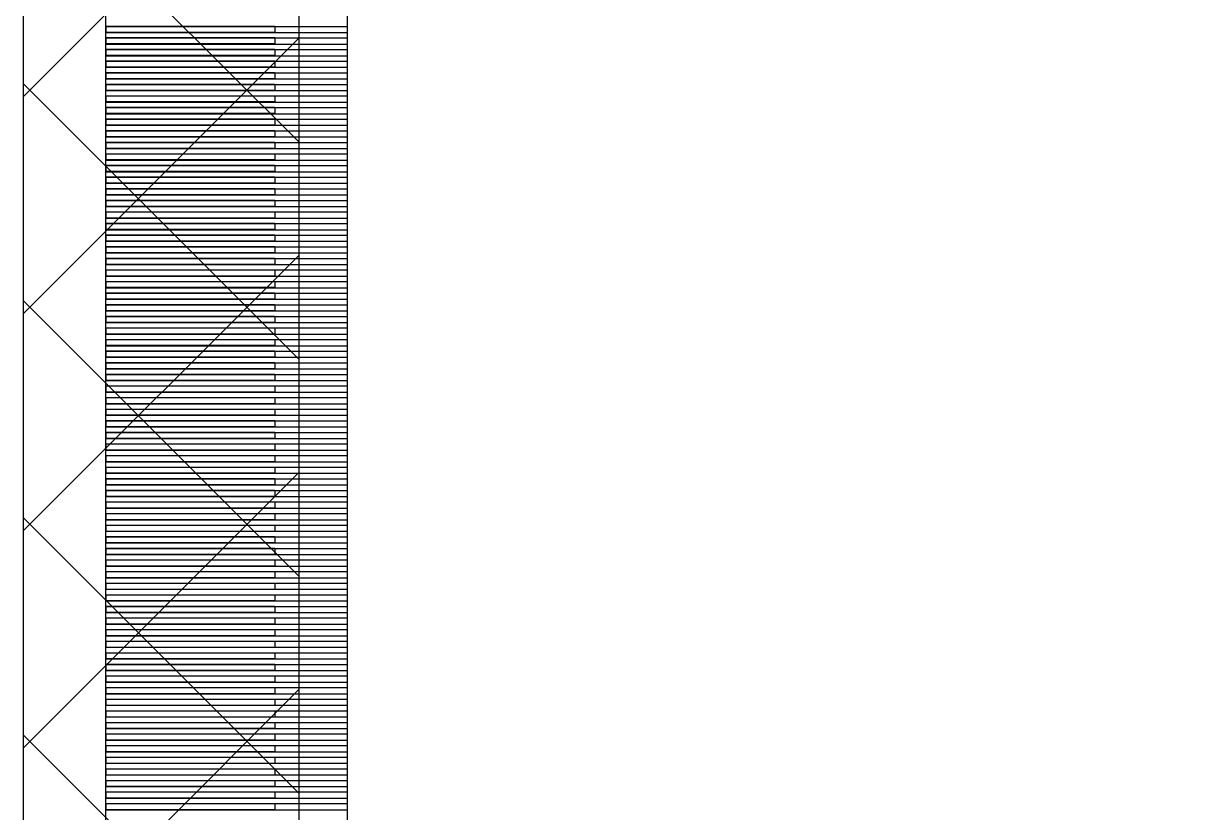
# Model space of a CAD drawing. Extents: x 13661 to 14061, y -1399 to -1089.
# Drawn here: x 13777.126 to 13779.554, y -1228.914 to -1227.282 of the extents above; entities that cross this region are included whole.
import ezdxf

# ---------------------------------------------------------------- set-up
doc = ezdxf.new("R2010")
doc.units = 0
doc.header["$LTSCALE"] = 16.335
doc.header["$MEASUREMENT"] = 0
doc.linetypes.add('HIDDEN', pattern=[0.2, 0.1, -0.1])
doc.layers.get('0').update_dxf_attribs({"linetype": 'CONTINUOUS'})
doc.layers.add('ENCAP', color=7, linetype='CONTINUOUS')
doc.layers.add('label', color=1, linetype='CONTINUOUS')

msp = doc.modelspace()

# ---------------------------------------------------------------- hatches: boundary and pattern name
at = {"linetype": 'HIDDEN'}
h = msp.add_hatch(dxfattribs=at)
h.set_pattern_fill('ANSI37', scale=0.1, angle=90)
h.set_pattern_definition([(135, (9123.3459, -3496.506), (-0.224506403, -0.224506403), []), (225, (9123.3459, -3496.506), (0.224506403, -0.224506403), [])])
h.paths.add_polyline_path([(13777.12626, -1248.76883), (13777.12626, -1223.13528), (13777.69626, -1223.13528), (13777.69626, -1248.76883)])

# ---------------------------------------------------------------- linework, layer by layer
for p, q in [((13777.69626, -1248.76883), (13777.69626, -1210.09043)), ((13777.79626, -1234.16871), (13777.79626, -1224.69055))]:
    msp.add_line(p, q)
at = {"color": 2}
for p, q in [((13777.29626, -1227.30013), (13777.29626, -1227.28713)), ((13777.29626, -1227.28713), (13777.64626, -1227.28713)), ((13777.29626, -1227.30013), (13777.29626, -1227.28713)), ((13777.29626, -1227.28713), (13777.64626, -1227.28713)), ((13777.64626, -1227.30013), (13777.29626, -1227.30013)), ((13777.64626, -1227.30013), (13777.29626, -1227.30013)), ((13777.64626, -1227.28713), (13777.64626, -1227.30013)), ((13777.64626, -1227.28713), (13777.64626, -1227.30013)), ((13777.29626, -1227.32413), (13777.29626, -1227.31113)), ((13777.29626, -1227.31113), (13777.64626, -1227.31113)), ((13777.29626, -1227.32413), (13777.29626, -1227.31113)), ((13777.29626, -1227.31113), (13777.64626, -1227.31113)), ((13777.64626, -1227.32413), (13777.29626, -1227.32413)), ((13777.64626, -1227.32413), (13777.29626, -1227.32413)), ((13777.64626, -1227.31113), (13777.64626, -1227.32413)), ((13777.64626, -1227.31113), (13777.64626, -1227.32413)), ((13777.29626, -1227.34813), (13777.29626, -1227.33513)), ((13777.29626, -1227.33513), (13777.64626, -1227.33513)), ((13777.29626, -1227.34813), (13777.29626, -1227.33513)), ((13777.29626, -1227.33513), (13777.64626, -1227.33513)), ((13777.64626, -1227.34813), (13777.29626, -1227.34813)), ((13777.64626, -1227.34813), (13777.29626, -1227.34813)), ((13777.29626, -1227.37213), (13777.29626, -1227.35913)), ((13777.29626, -1227.35913), (13777.64626, -1227.35913)), ((13777.29626, -1227.37213), (13777.29626, -1227.35913)), ((13777.29626, -1227.35913), (13777.64626, -1227.35913)), ((13777.64626, -1227.33513), (13777.64626, -1227.34813)), ((13777.64626, -1227.33513), (13777.64626, -1227.34813)), ((13777.64626, -1227.35913), (13777.64626, -1227.37213)), ((13777.64626, -1227.35913), (13777.64626, -1227.37213)), ((13777.64626, -1227.37213), (13777.29626, -1227.37213)), ((13777.64626, -1227.37213), (13777.29626, -1227.37213)), ((13777.29626, -1227.39613), (13777.29626, -1227.38313)), ((13777.29626, -1227.38313), (13777.64626, -1227.38313)), ((13777.29626, -1227.39613), (13777.29626, -1227.38313)), ((13777.29626, -1227.38313), (13777.64626, -1227.38313)), ((13777.64626, -1227.38313), (13777.64626, -1227.39613)), ((13777.64626, -1227.38313), (13777.64626, -1227.39613)), ((13777.64626, -1227.39613), (13777.29626, -1227.39613)), ((13777.64626, -1227.39613), (13777.29626, -1227.39613)), ((13777.29626, -1227.42013), (13777.29626, -1227.40713)), ((13777.29626, -1227.40713), (13777.64626, -1227.40713)), ((13777.29626, -1227.42013), (13777.29626, -1227.40713)), ((13777.29626, -1227.40713), (13777.64626, -1227.40713)), ((13777.64626, -1227.40713), (13777.64626, -1227.42013)), ((13777.64626, -1227.40713), (13777.64626, -1227.42013)), ((13777.64626, -1227.42013), (13777.29626, -1227.42013)), ((13777.64626, -1227.42013), (13777.29626, -1227.42013)), ((13777.29626, -1227.44413), (13777.29626, -1227.43113)), ((13777.29626, -1227.43113), (13777.64626, -1227.43113)), ((13777.29626, -1227.44413), (13777.29626, -1227.43113)), ((13777.29626, -1227.43113), (13777.64626, -1227.43113)), ((13777.64626, -1227.43113), (13777.64626, -1227.44413)), ((13777.64626, -1227.43113), (13777.64626, -1227.44413)), ((13777.64626, -1227.44413), (13777.29626, -1227.44413)), ((13777.64626, -1227.44413), (13777.29626, -1227.44413)), ((13777.29626, -1227.46813), (13777.29626, -1227.45513)), ((13777.29626, -1227.45513), (13777.64626, -1227.45513)), ((13777.29626, -1227.46813), (13777.29626, -1227.45513)), ((13777.29626, -1227.45513), (13777.64626, -1227.45513)), ((13777.64626, -1227.45513), (13777.64626, -1227.46813)), ((13777.64626, -1227.45513), (13777.64626, -1227.46813)), ((13777.64626, -1227.46813), (13777.29626, -1227.46813)), ((13777.64626, -1227.46813), (13777.29626, -1227.46813)), ((13777.29626, -1227.49213), (13777.29626, -1227.47913)), ((13777.29626, -1227.47913), (13777.64626, -1227.47913)), ((13777.29626, -1227.49213), (13777.29626, -1227.47913)), ((13777.29626, -1227.47913), (13777.64626, -1227.47913)), ((13777.64626, -1227.47913), (13777.64626, -1227.49213)), ((13777.64626, -1227.47913), (13777.64626, -1227.49213)), ((13777.64626, -1227.49213), (13777.29626, -1227.49213)), ((13777.64626, -1227.49213), (13777.29626, -1227.49213)), ((13777.29626, -1227.51613), (13777.29626, -1227.50313)), ((13777.29626, -1227.50313), (13777.64626, -1227.50313)), ((13777.29626, -1227.51613), (13777.29626, -1227.50313)), ((13777.29626, -1227.50313), (13777.64626, -1227.50313)), ((13777.64626, -1227.50313), (13777.64626, -1227.51613)), ((13777.64626, -1227.50313), (13777.64626, -1227.51613)), ((13777.64626, -1227.51613), (13777.29626, -1227.51613)), ((13777.64626, -1227.51613), (13777.29626, -1227.51613)), ((13777.29626, -1227.54013), (13777.29626, -1227.52713)), ((13777.29626, -1227.52713), (13777.64626, -1227.52713)), ((13777.29626, -1227.54013), (13777.29626, -1227.52713)), ((13777.29626, -1227.52713), (13777.64626, -1227.52713)), ((13777.64626, -1227.52713), (13777.64626, -1227.54013)), ((13777.64626, -1227.52713), (13777.64626, -1227.54013)), ((13777.64626, -1227.54013), (13777.29626, -1227.54013)), ((13777.64626, -1227.54013), (13777.29626, -1227.54013)), ((13777.29626, -1227.56413), (13777.29626, -1227.55113)), ((13777.29626, -1227.55113), (13777.64626, -1227.55113)), ((13777.29626, -1227.56413), (13777.29626, -1227.55113)), ((13777.29626, -1227.55113), (13777.64626, -1227.55113)), ((13777.64626, -1227.55113), (13777.64626, -1227.56413)), ((13777.64626, -1227.55113), (13777.64626, -1227.56413)), ((13777.64626, -1227.56413), (13777.29626, -1227.56413)), ((13777.64626, -1227.56413), (13777.29626, -1227.56413)), ((13777.29626, -1227.58813), (13777.29626, -1227.57513)), ((13777.29626, -1227.57513), (13777.64626, -1227.57513)), ((13777.29626, -1227.58813), (13777.29626, -1227.57513)), ((13777.29626, -1227.57513), (13777.64626, -1227.57513)), ((13777.64626, -1227.57513), (13777.64626, -1227.58813)), ((13777.64626, -1227.57513), (13777.64626, -1227.58813)), ((13777.64626, -1227.58813), (13777.29626, -1227.58813)), ((13777.64626, -1227.58813), (13777.29626, -1227.58813)), ((13777.29626, -1227.61213), (13777.29626, -1227.59913)), ((13777.29626, -1227.59913), (13777.64626, -1227.59913)), ((13777.29626, -1227.61213), (13777.29626, -1227.59913)), ((13777.29626, -1227.59913), (13777.64626, -1227.59913)), ((13777.64626, -1227.59913), (13777.64626, -1227.61213)), ((13777.64626, -1227.59913), (13777.64626, -1227.61213)), ((13777.64626, -1227.61213), (13777.29626, -1227.61213)), ((13777.64626, -1227.61213), (13777.29626, -1227.61213)), ((13777.29626, -1227.63613), (13777.29626, -1227.62313)), ((13777.29626, -1227.62313), (13777.64626, -1227.62313)), ((13777.29626, -1227.63613), (13777.29626, -1227.62313)), ((13777.29626, -1227.62313), (13777.64626, -1227.62313)), ((13777.64626, -1227.62313), (13777.64626, -1227.63613)), ((13777.64626, -1227.62313), (13777.64626, -1227.63613)), ((13777.64626, -1227.63613), (13777.29626, -1227.63613)), ((13777.64626, -1227.63613), (13777.29626, -1227.63613)), ((13777.29626, -1227.66013), (13777.29626, -1227.64713)), ((13777.29626, -1227.64713), (13777.64626, -1227.64713)), ((13777.29626, -1227.66013), (13777.29626, -1227.64713)), ((13777.29626, -1227.64713), (13777.64626, -1227.64713)), ((13777.64626, -1227.64713), (13777.64626, -1227.66013)), ((13777.64626, -1227.64713), (13777.64626, -1227.66013)), ((13777.64626, -1227.66013), (13777.29626, -1227.66013)), ((13777.64626, -1227.66013), (13777.29626, -1227.66013)), ((13777.29626, -1227.68413), (13777.29626, -1227.67113)), ((13777.29626, -1227.67113), (13777.64626, -1227.67113)), ((13777.29626, -1227.68413), (13777.29626, -1227.67113)), ((13777.29626, -1227.67113), (13777.64626, -1227.67113)), ((13777.64626, -1227.67113), (13777.64626, -1227.68413)), ((13777.64626, -1227.67113), (13777.64626, -1227.68413)), ((13777.64626, -1227.68413), (13777.29626, -1227.68413)), ((13777.64626, -1227.68413), (13777.29626, -1227.68413)), ((13777.29626, -1227.70813), (13777.29626, -1227.69513)), ((13777.29626, -1227.69513), (13777.64626, -1227.69513)), ((13777.29626, -1227.70813), (13777.29626, -1227.69513)), ((13777.29626, -1227.69513), (13777.64626, -1227.69513)), ((13777.64626, -1227.69513), (13777.64626, -1227.70813)), ((13777.64626, -1227.69513), (13777.64626, -1227.70813)), ((13777.64626, -1227.70813), (13777.29626, -1227.70813)), ((13777.64626, -1227.70813), (13777.29626, -1227.70813)), ((13777.29626, -1227.73213), (13777.29626, -1227.71913)), ((13777.29626, -1227.71913), (13777.64626, -1227.71913)), ((13777.29626, -1227.73213), (13777.29626, -1227.71913)), ((13777.29626, -1227.71913), (13777.64626, -1227.71913)), ((13777.64626, -1227.71913), (13777.64626, -1227.73213)), ((13777.64626, -1227.71913), (13777.64626, -1227.73213)), ((13777.64626, -1227.73213), (13777.29626, -1227.73213)), ((13777.64626, -1227.73213), (13777.29626, -1227.73213)), ((13777.29626, -1227.75613), (13777.29626, -1227.74313)), ((13777.29626, -1227.74313), (13777.64626, -1227.74313)), ((13777.29626, -1227.75613), (13777.29626, -1227.74313)), ((13777.29626, -1227.74313), (13777.64626, -1227.74313)), ((13777.64626, -1227.74313), (13777.64626, -1227.75613)), ((13777.64626, -1227.74313), (13777.64626, -1227.75613)), ((13777.64626, -1227.75613), (13777.29626, -1227.75613)), ((13777.64626, -1227.75613), (13777.29626, -1227.75613)), ((13777.29626, -1227.78013), (13777.29626, -1227.76713)), ((13777.29626, -1227.76713), (13777.64626, -1227.76713)), ((13777.29626, -1227.78013), (13777.29626, -1227.76713)), ((13777.29626, -1227.76713), (13777.64626, -1227.76713)), ((13777.64626, -1227.76713), (13777.64626, -1227.78013)), ((13777.64626, -1227.76713), (13777.64626, -1227.78013)), ((13777.64626, -1227.78013), (13777.29626, -1227.78013)), ((13777.64626, -1227.78013), (13777.29626, -1227.78013)), ((13777.29626, -1227.80413), (13777.29626, -1227.79113)), ((13777.29626, -1227.79113), (13777.64626, -1227.79113)), ((13777.29626, -1227.80413), (13777.29626, -1227.79113)), ((13777.29626, -1227.79113), (13777.64626, -1227.79113)), ((13777.64626, -1227.79113), (13777.64626, -1227.80413)), ((13777.64626, -1227.79113), (13777.64626, -1227.80413)), ((13777.64626, -1227.80413), (13777.29626, -1227.80413)), ((13777.64626, -1227.80413), (13777.29626, -1227.80413)), ((13777.29626, -1227.82813), (13777.29626, -1227.81513)), ((13777.29626, -1227.81513), (13777.64626, -1227.81513)), ((13777.29626, -1227.82813), (13777.29626, -1227.81513)), ((13777.29626, -1227.81513), (13777.64626, -1227.81513)), ((13777.64626, -1227.81513), (13777.64626, -1227.82813)), ((13777.64626, -1227.81513), (13777.64626, -1227.82813)), ((13777.64626, -1227.82813), (13777.29626, -1227.82813)), ((13777.64626, -1227.82813), (13777.29626, -1227.82813)), ((13777.29626, -1227.85213), (13777.29626, -1227.83913)), ((13777.29626, -1227.83913), (13777.64626, -1227.83913)), ((13777.29626, -1227.85213), (13777.29626, -1227.83913)), ((13777.29626, -1227.83913), (13777.64626, -1227.83913)), ((13777.64626, -1227.83913), (13777.64626, -1227.85213)), ((13777.64626, -1227.83913), (13777.64626, -1227.85213)), ((13777.64626, -1227.85213), (13777.29626, -1227.85213)), ((13777.64626, -1227.85213), (13777.29626, -1227.85213)), ((13777.29626, -1227.87613), (13777.29626, -1227.86313)), ((13777.29626, -1227.86313), (13777.64626, -1227.86313)), ((13777.29626, -1227.87613), (13777.29626, -1227.86313)), ((13777.29626, -1227.86313), (13777.64626, -1227.86313)), ((13777.64626, -1227.86313), (13777.64626, -1227.87613)), ((13777.64626, -1227.86313), (13777.64626, -1227.87613)), ((13777.64626, -1227.87613), (13777.29626, -1227.87613)), ((13777.64626, -1227.87613), (13777.29626, -1227.87613)), ((13777.29626, -1227.90013), (13777.29626, -1227.88713)), ((13777.29626, -1227.88713), (13777.64626, -1227.88713)), ((13777.29626, -1227.90013), (13777.29626, -1227.88713)), ((13777.29626, -1227.88713), (13777.64626, -1227.88713)), ((13777.64626, -1227.88713), (13777.64626, -1227.90013)), ((13777.64626, -1227.88713), (13777.64626, -1227.90013)), ((13777.64626, -1227.90013), (13777.29626, -1227.90013)), ((13777.64626, -1227.90013), (13777.29626, -1227.90013)), ((13777.29626, -1227.92413), (13777.29626, -1227.91113)), ((13777.29626, -1227.91113), (13777.64626, -1227.91113)), ((13777.29626, -1227.92413), (13777.29626, -1227.91113)), ((13777.29626, -1227.91113), (13777.64626, -1227.91113)), ((13777.64626, -1227.91113), (13777.64626, -1227.92413)), ((13777.64626, -1227.91113), (13777.64626, -1227.92413)), ((13777.64626, -1227.92413), (13777.29626, -1227.92413)), ((13777.64626, -1227.92413), (13777.29626, -1227.92413)), ((13777.29626, -1227.94813), (13777.29626, -1227.93513)), ((13777.29626, -1227.93513), (13777.64626, -1227.93513)), ((13777.29626, -1227.94813), (13777.29626, -1227.93513)), ((13777.29626, -1227.93513), (13777.64626, -1227.93513)), ((13777.64626, -1227.93513), (13777.64626, -1227.94813)), ((13777.64626, -1227.93513), (13777.64626, -1227.94813)), ((13777.64626, -1227.94813), (13777.29626, -1227.94813)), ((13777.64626, -1227.94813), (13777.29626, -1227.94813)), ((13777.29626, -1227.97213), (13777.29626, -1227.95913)), ((13777.29626, -1227.95913), (13777.64626, -1227.95913)), ((13777.29626, -1227.97213), (13777.29626, -1227.95913)), ((13777.29626, -1227.95913), (13777.64626, -1227.95913)), ((13777.64626, -1227.95913), (13777.64626, -1227.97213)), ((13777.64626, -1227.95913), (13777.64626, -1227.97213)), ((13777.64626, -1227.97213), (13777.29626, -1227.97213)), ((13777.64626, -1227.97213), (13777.29626, -1227.97213)), ((13777.29626, -1227.99613), (13777.29626, -1227.98313)), ((13777.29626, -1227.98313), (13777.64626, -1227.98313)), ((13777.29626, -1227.99613), (13777.29626, -1227.98313)), ((13777.29626, -1227.98313), (13777.64626, -1227.98313)), ((13777.64626, -1227.98313), (13777.64626, -1227.99613)), ((13777.64626, -1227.98313), (13777.64626, -1227.99613)), ((13777.64626, -1227.99613), (13777.29626, -1227.99613)), ((13777.64626, -1227.99613), (13777.29626, -1227.99613)), ((13777.29626, -1228.02013), (13777.29626, -1228.00713)), ((13777.29626, -1228.00713), (13777.64626, -1228.00713)), ((13777.29626, -1228.02013), (13777.29626, -1228.00713)), ((13777.29626, -1228.00713), (13777.64626, -1228.00713)), ((13777.64626, -1228.00713), (13777.64626, -1228.02013)), ((13777.64626, -1228.00713), (13777.64626, -1228.02013)), ((13777.64626, -1228.02013), (13777.29626, -1228.02013)), ((13777.64626, -1228.02013), (13777.29626, -1228.02013)), ((13777.29626, -1228.04413), (13777.29626, -1228.03113)), ((13777.29626, -1228.03113), (13777.64626, -1228.03113)), ((13777.29626, -1228.04413), (13777.29626, -1228.03113)), ((13777.29626, -1228.03113), (13777.64626, -1228.03113)), ((13777.64626, -1228.03113), (13777.64626, -1228.04413)), ((13777.64626, -1228.03113), (13777.64626, -1228.04413)), ((13777.64626, -1228.04413), (13777.29626, -1228.04413)), ((13777.64626, -1228.04413), (13777.29626, -1228.04413)), ((13777.29626, -1228.06813), (13777.29626, -1228.05513)), ((13777.29626, -1228.05513), (13777.64626, -1228.05513)), ((13777.29626, -1228.06813), (13777.29626, -1228.05513)), ((13777.29626, -1228.05513), (13777.64626, -1228.05513)), ((13777.64626, -1228.05513), (13777.64626, -1228.06813)), ((13777.64626, -1228.05513), (13777.64626, -1228.06813)), ((13777.64626, -1228.06813), (13777.29626, -1228.06813)), ((13777.64626, -1228.06813), (13777.29626, -1228.06813)), ((13777.29626, -1228.09213), (13777.29626, -1228.07913)), ((13777.29626, -1228.07913), (13777.64626, -1228.07913)), ((13777.29626, -1228.09213), (13777.29626, -1228.07913)), ((13777.29626, -1228.07913), (13777.64626, -1228.07913)), ((13777.64626, -1228.07913), (13777.64626, -1228.09213)), ((13777.64626, -1228.07913), (13777.64626, -1228.09213)), ((13777.64626, -1228.09213), (13777.29626, -1228.09213)), ((13777.64626, -1228.09213), (13777.29626, -1228.09213)), ((13777.29626, -1228.11613), (13777.29626, -1228.10313)), ((13777.29626, -1228.10313), (13777.64626, -1228.10313)), ((13777.29626, -1228.11613), (13777.29626, -1228.10313)), ((13777.29626, -1228.10313), (13777.64626, -1228.10313)), ((13777.64626, -1228.10313), (13777.64626, -1228.11613)), ((13777.64626, -1228.10313), (13777.64626, -1228.11613)), ((13777.64626, -1228.11613), (13777.29626, -1228.11613)), ((13777.64626, -1228.11613), (13777.29626, -1228.11613)), ((13777.29626, -1228.14013), (13777.29626, -1228.12713)), ((13777.29626, -1228.12713), (13777.64626, -1228.12713)), ((13777.29626, -1228.14013), (13777.29626, -1228.12713)), ((13777.29626, -1228.12713), (13777.64626, -1228.12713)), ((13777.64626, -1228.12713), (13777.64626, -1228.14013)), ((13777.64626, -1228.12713), (13777.64626, -1228.14013)), ((13777.64626, -1228.14013), (13777.29626, -1228.14013)), ((13777.64626, -1228.14013), (13777.29626, -1228.14013)), ((13777.29626, -1228.16413), (13777.29626, -1228.15113)), ((13777.29626, -1228.15113), (13777.64626, -1228.15113)), ((13777.29626, -1228.16413), (13777.29626, -1228.15113)), ((13777.29626, -1228.15113), (13777.64626, -1228.15113)), ((13777.64626, -1228.15113), (13777.64626, -1228.16413)), ((13777.64626, -1228.15113), (13777.64626, -1228.16413)), ((13777.64626, -1228.16413), (13777.29626, -1228.16413)), ((13777.64626, -1228.16413), (13777.29626, -1228.16413)), ((13777.29626, -1228.18813), (13777.29626, -1228.17513)), ((13777.29626, -1228.17513), (13777.64626, -1228.17513)), ((13777.29626, -1228.18813), (13777.29626, -1228.17513)), ((13777.29626, -1228.17513), (13777.64626, -1228.17513)), ((13777.64626, -1228.17513), (13777.64626, -1228.18813)), ((13777.64626, -1228.17513), (13777.64626, -1228.18813)), ((13777.64626, -1228.18813), (13777.29626, -1228.18813)), ((13777.64626, -1228.18813), (13777.29626, -1228.18813)), ((13777.29626, -1228.21213), (13777.29626, -1228.19913)), ((13777.29626, -1228.19913), (13777.64626, -1228.19913)), ((13777.29626, -1228.21213), (13777.29626, -1228.19913)), ((13777.29626, -1228.19913), (13777.64626, -1228.19913)), ((13777.64626, -1228.19913), (13777.64626, -1228.21213)), ((13777.64626, -1228.19913), (13777.64626, -1228.21213)), ((13777.64626, -1228.21213), (13777.29626, -1228.21213)), ((13777.64626, -1228.21213), (13777.29626, -1228.21213)), ((13777.29626, -1228.23613), (13777.29626, -1228.22313)), ((13777.29626, -1228.22313), (13777.64626, -1228.22313)), ((13777.29626, -1228.23613), (13777.29626, -1228.22313)), ((13777.29626, -1228.22313), (13777.64626, -1228.22313)), ((13777.64626, -1228.22313), (13777.64626, -1228.23613)), ((13777.64626, -1228.22313), (13777.64626, -1228.23613)), ((13777.64626, -1228.23613), (13777.29626, -1228.23613)), ((13777.64626, -1228.23613), (13777.29626, -1228.23613)), ((13777.29626, -1228.26013), (13777.29626, -1228.24713)), ((13777.29626, -1228.24713), (13777.64626, -1228.24713)), ((13777.29626, -1228.26013), (13777.29626, -1228.24713)), ((13777.29626, -1228.24713), (13777.64626, -1228.24713)), ((13777.64626, -1228.24713), (13777.64626, -1228.26013)), ((13777.64626, -1228.24713), (13777.64626, -1228.26013)), ((13777.64626, -1228.26013), (13777.29626, -1228.26013)), ((13777.64626, -1228.26013), (13777.29626, -1228.26013)), ((13777.29626, -1228.28413), (13777.29626, -1228.27113)), ((13777.29626, -1228.27113), (13777.64626, -1228.27113)), ((13777.29626, -1228.28413), (13777.29626, -1228.27113)), ((13777.29626, -1228.27113), (13777.64626, -1228.27113)), ((13777.64626, -1228.27113), (13777.64626, -1228.28413)), ((13777.64626, -1228.27113), (13777.64626, -1228.28413)), ((13777.64626, -1228.28413), (13777.29626, -1228.28413)), ((13777.64626, -1228.28413), (13777.29626, -1228.28413)), ((13777.29626, -1228.30813), (13777.29626, -1228.29513)), ((13777.29626, -1228.29513), (13777.64626, -1228.29513)), ((13777.29626, -1228.30813), (13777.29626, -1228.29513)), ((13777.29626, -1228.29513), (13777.64626, -1228.29513)), ((13777.64626, -1228.29513), (13777.64626, -1228.30813)), ((13777.64626, -1228.29513), (13777.64626, -1228.30813)), ((13777.64626, -1228.30813), (13777.29626, -1228.30813)), ((13777.64626, -1228.30813), (13777.29626, -1228.30813)), ((13777.29626, -1228.33213), (13777.29626, -1228.31913)), ((13777.29626, -1228.31913), (13777.64626, -1228.31913)), ((13777.29626, -1228.33213), (13777.29626, -1228.31913)), ((13777.29626, -1228.31913), (13777.64626, -1228.31913)), ((13777.64626, -1228.31913), (13777.64626, -1228.33213)), ((13777.64626, -1228.31913), (13777.64626, -1228.33213)), ((13777.64626, -1228.33213), (13777.29626, -1228.33213)), ((13777.64626, -1228.33213), (13777.29626, -1228.33213)), ((13777.29626, -1228.35613), (13777.29626, -1228.34313)), ((13777.29626, -1228.34313), (13777.64626, -1228.34313)), ((13777.29626, -1228.35613), (13777.29626, -1228.34313)), ((13777.29626, -1228.34313), (13777.64626, -1228.34313)), ((13777.64626, -1228.34313), (13777.64626, -1228.35613)), ((13777.64626, -1228.34313), (13777.64626, -1228.35613)), ((13777.64626, -1228.35613), (13777.29626, -1228.35613)), ((13777.64626, -1228.35613), (13777.29626, -1228.35613)), ((13777.29626, -1228.38013), (13777.29626, -1228.36713)), ((13777.29626, -1228.36713), (13777.64626, -1228.36713)), ((13777.29626, -1228.38013), (13777.29626, -1228.36713)), ((13777.29626, -1228.36713), (13777.64626, -1228.36713)), ((13777.64626, -1228.36713), (13777.64626, -1228.38013)), ((13777.64626, -1228.36713), (13777.64626, -1228.38013)), ((13777.64626, -1228.38013), (13777.29626, -1228.38013)), ((13777.64626, -1228.38013), (13777.29626, -1228.38013)), ((13777.29626, -1228.40413), (13777.29626, -1228.39113)), ((13777.29626, -1228.39113), (13777.64626, -1228.39113)), ((13777.29626, -1228.40413), (13777.29626, -1228.39113)), ((13777.29626, -1228.39113), (13777.64626, -1228.39113)), ((13777.64626, -1228.39113), (13777.64626, -1228.40413)), ((13777.64626, -1228.39113), (13777.64626, -1228.40413)), ((13777.64626, -1228.40413), (13777.29626, -1228.40413)), ((13777.64626, -1228.40413), (13777.29626, -1228.40413)), ((13777.29626, -1228.42813), (13777.29626, -1228.41513)), ((13777.29626, -1228.41513), (13777.64626, -1228.41513)), ((13777.29626, -1228.42813), (13777.29626, -1228.41513)), ((13777.29626, -1228.41513), (13777.64626, -1228.41513)), ((13777.64626, -1228.41513), (13777.64626, -1228.42813)), ((13777.64626, -1228.41513), (13777.64626, -1228.42813)), ((13777.64626, -1228.42813), (13777.29626, -1228.42813)), ((13777.64626, -1228.42813), (13777.29626, -1228.42813)), ((13777.29626, -1228.45213), (13777.29626, -1228.43913)), ((13777.29626, -1228.43913), (13777.64626, -1228.43913)), ((13777.29626, -1228.45213), (13777.29626, -1228.43913)), ((13777.29626, -1228.43913), (13777.64626, -1228.43913)), ((13777.64626, -1228.43913), (13777.64626, -1228.45213)), ((13777.64626, -1228.43913), (13777.64626, -1228.45213)), ((13777.64626, -1228.45213), (13777.29626, -1228.45213)), ((13777.64626, -1228.45213), (13777.29626, -1228.45213)), ((13777.29626, -1228.47613), (13777.29626, -1228.46313)), ((13777.29626, -1228.46313), (13777.64626, -1228.46313)), ((13777.29626, -1228.47613), (13777.29626, -1228.46313)), ((13777.29626, -1228.46313), (13777.64626, -1228.46313)), ((13777.64626, -1228.47613), (13777.29626, -1228.47613)), ((13777.64626, -1228.47613), (13777.29626, -1228.47613)), ((13777.64626, -1228.46313), (13777.64626, -1228.47613)), ((13777.64626, -1228.46313), (13777.64626, -1228.47613)), ((13777.29626, -1228.50013), (13777.29626, -1228.48713)), ((13777.29626, -1228.48713), (13777.64626, -1228.48713)), ((13777.29626, -1228.50013), (13777.29626, -1228.48713)), ((13777.29626, -1228.48713), (13777.64626, -1228.48713)), ((13777.64626, -1228.50013), (13777.29626, -1228.50013)), ((13777.64626, -1228.50013), (13777.29626, -1228.50013)), ((13777.64626, -1228.48713), (13777.64626, -1228.50013)), ((13777.64626, -1228.48713), (13777.64626, -1228.50013)), ((13777.29626, -1228.52413), (13777.29626, -1228.51113)), ((13777.29626, -1228.51113), (13777.64626, -1228.51113)), ((13777.29626, -1228.52413), (13777.29626, -1228.51113)), ((13777.29626, -1228.51113), (13777.64626, -1228.51113)), ((13777.64626, -1228.52413), (13777.29626, -1228.52413)), ((13777.64626, -1228.52413), (13777.29626, -1228.52413)), ((13777.64626, -1228.51113), (13777.64626, -1228.52413)), ((13777.64626, -1228.51113), (13777.64626, -1228.52413)), ((13777.29626, -1228.54813), (13777.29626, -1228.53513)), ((13777.29626, -1228.53513), (13777.64626, -1228.53513)), ((13777.29626, -1228.54813), (13777.29626, -1228.53513)), ((13777.29626, -1228.53513), (13777.64626, -1228.53513)), ((13777.64626, -1228.54813), (13777.29626, -1228.54813)), ((13777.64626, -1228.54813), (13777.29626, -1228.54813)), ((13777.64626, -1228.53513), (13777.64626, -1228.54813)), ((13777.64626, -1228.53513), (13777.64626, -1228.54813)), ((13777.29626, -1228.57213), (13777.29626, -1228.55913)), ((13777.29626, -1228.55913), (13777.64626, -1228.55913)), ((13777.29626, -1228.57213), (13777.29626, -1228.55913)), ((13777.29626, -1228.55913), (13777.64626, -1228.55913)), ((13777.64626, -1228.57213), (13777.29626, -1228.57213)), ((13777.64626, -1228.57213), (13777.29626, -1228.57213)), ((13777.64626, -1228.55913), (13777.64626, -1228.57213)), ((13777.64626, -1228.55913), (13777.64626, -1228.57213)), ((13777.29626, -1228.59613), (13777.29626, -1228.58313)), ((13777.29626, -1228.58313), (13777.64626, -1228.58313)), ((13777.29626, -1228.59613), (13777.29626, -1228.58313)), ((13777.29626, -1228.58313), (13777.64626, -1228.58313)), ((13777.64626, -1228.59613), (13777.29626, -1228.59613)), ((13777.64626, -1228.59613), (13777.29626, -1228.59613)), ((13777.64626, -1228.58313), (13777.64626, -1228.59613)), ((13777.64626, -1228.58313), (13777.64626, -1228.59613)), ((13777.29626, -1228.62013), (13777.29626, -1228.60713)), ((13777.29626, -1228.60713), (13777.64626, -1228.60713)), ((13777.29626, -1228.62013), (13777.29626, -1228.60713)), ((13777.29626, -1228.60713), (13777.64626, -1228.60713)), ((13777.64626, -1228.62013), (13777.29626, -1228.62013)), ((13777.64626, -1228.62013), (13777.29626, -1228.62013)), ((13777.64626, -1228.60713), (13777.64626, -1228.62013)), ((13777.64626, -1228.60713), (13777.64626, -1228.62013)), ((13777.29626, -1228.64413), (13777.29626, -1228.63113)), ((13777.29626, -1228.63113), (13777.64626, -1228.63113)), ((13777.29626, -1228.64413), (13777.29626, -1228.63113)), ((13777.29626, -1228.63113), (13777.64626, -1228.63113)), ((13777.64626, -1228.64413), (13777.29626, -1228.64413)), ((13777.64626, -1228.64413), (13777.29626, -1228.64413)), ((13777.64626, -1228.63113), (13777.64626, -1228.64413)), ((13777.64626, -1228.63113), (13777.64626, -1228.64413)), ((13777.29626, -1228.66813), (13777.29626, -1228.65513)), ((13777.29626, -1228.65513), (13777.64626, -1228.65513)), ((13777.29626, -1228.66813), (13777.29626, -1228.65513)), ((13777.29626, -1228.65513), (13777.64626, -1228.65513)), ((13777.64626, -1228.66813), (13777.29626, -1228.66813)), ((13777.64626, -1228.66813), (13777.29626, -1228.66813)), ((13777.64626, -1228.65513), (13777.64626, -1228.66813)), ((13777.64626, -1228.65513), (13777.64626, -1228.66813)), ((13777.29626, -1228.69213), (13777.29626, -1228.67913)), ((13777.29626, -1228.67913), (13777.64626, -1228.67913)), ((13777.29626, -1228.69213), (13777.29626, -1228.67913)), ((13777.29626, -1228.67913), (13777.64626, -1228.67913)), ((13777.64626, -1228.69213), (13777.29626, -1228.69213)), ((13777.64626, -1228.69213), (13777.29626, -1228.69213)), ((13777.64626, -1228.67913), (13777.64626, -1228.69213)), ((13777.64626, -1228.67913), (13777.64626, -1228.69213)), ((13777.29626, -1228.71613), (13777.29626, -1228.70313)), ((13777.29626, -1228.70313), (13777.64626, -1228.70313)), ((13777.29626, -1228.71613), (13777.29626, -1228.70313)), ((13777.29626, -1228.70313), (13777.64626, -1228.70313)), ((13777.64626, -1228.71613), (13777.29626, -1228.71613)), ((13777.64626, -1228.71613), (13777.29626, -1228.71613)), ((13777.64626, -1228.70313), (13777.64626, -1228.71613)), ((13777.64626, -1228.70313), (13777.64626, -1228.71613)), ((13777.29626, -1228.74013), (13777.29626, -1228.72713)), ((13777.29626, -1228.72713), (13777.64626, -1228.72713)), ((13777.29626, -1228.74013), (13777.29626, -1228.72713)), ((13777.29626, -1228.72713), (13777.64626, -1228.72713)), ((13777.64626, -1228.74013), (13777.29626, -1228.74013)), ((13777.64626, -1228.74013), (13777.29626, -1228.74013)), ((13777.64626, -1228.72713), (13777.64626, -1228.74013)), ((13777.64626, -1228.72713), (13777.64626, -1228.74013)), ((13777.29626, -1228.76413), (13777.29626, -1228.75113)), ((13777.29626, -1228.75113), (13777.64626, -1228.75113)), ((13777.29626, -1228.76413), (13777.29626, -1228.75113)), ((13777.29626, -1228.75113), (13777.64626, -1228.75113)), ((13777.64626, -1228.76413), (13777.29626, -1228.76413)), ((13777.64626, -1228.76413), (13777.29626, -1228.76413)), ((13777.64626, -1228.75113), (13777.64626, -1228.76413)), ((13777.64626, -1228.75113), (13777.64626, -1228.76413)), ((13777.29626, -1228.78813), (13777.29626, -1228.77513)), ((13777.29626, -1228.77513), (13777.64626, -1228.77513)), ((13777.29626, -1228.78813), (13777.29626, -1228.77513)), ((13777.29626, -1228.77513), (13777.64626, -1228.77513)), ((13777.64626, -1228.78813), (13777.29626, -1228.78813)), ((13777.64626, -1228.78813), (13777.29626, -1228.78813)), ((13777.64626, -1228.77513), (13777.64626, -1228.78813)), ((13777.64626, -1228.77513), (13777.64626, -1228.78813)), ((13777.29626, -1228.81213), (13777.29626, -1228.79913)), ((13777.29626, -1228.79913), (13777.64626, -1228.79913)), ((13777.29626, -1228.81213), (13777.29626, -1228.79913)), ((13777.29626, -1228.79913), (13777.64626, -1228.79913)), ((13777.64626, -1228.81213), (13777.29626, -1228.81213)), ((13777.64626, -1228.81213), (13777.29626, -1228.81213)), ((13777.64626, -1228.79913), (13777.64626, -1228.81213)), ((13777.64626, -1228.79913), (13777.64626, -1228.81213)), ((13777.29626, -1228.83613), (13777.29626, -1228.82313)), ((13777.29626, -1228.82313), (13777.64626, -1228.82313)), ((13777.29626, -1228.83613), (13777.29626, -1228.82313)), ((13777.29626, -1228.82313), (13777.64626, -1228.82313)), ((13777.64626, -1228.83613), (13777.29626, -1228.83613)), ((13777.64626, -1228.83613), (13777.29626, -1228.83613)), ((13777.64626, -1228.82313), (13777.64626, -1228.83613)), ((13777.64626, -1228.82313), (13777.64626, -1228.83613)), ((13777.29626, -1228.86013), (13777.29626, -1228.84713)), ((13777.29626, -1228.84713), (13777.64626, -1228.84713)), ((13777.29626, -1228.86013), (13777.29626, -1228.84713)), ((13777.29626, -1228.84713), (13777.64626, -1228.84713)), ((13777.64626, -1228.86013), (13777.29626, -1228.86013)), ((13777.64626, -1228.86013), (13777.29626, -1228.86013)), ((13777.64626, -1228.84713), (13777.64626, -1228.86013)), ((13777.64626, -1228.84713), (13777.64626, -1228.86013)), ((13777.29626, -1228.88413), (13777.29626, -1228.87113)), ((13777.29626, -1228.87113), (13777.64626, -1228.87113)), ((13777.29626, -1228.88413), (13777.29626, -1228.87113)), ((13777.29626, -1228.87113), (13777.64626, -1228.87113)), ((13777.64626, -1228.88413), (13777.29626, -1228.88413)), ((13777.64626, -1228.88413), (13777.29626, -1228.88413)), ((13777.64626, -1228.87113), (13777.64626, -1228.88413)), ((13777.64626, -1228.87113), (13777.64626, -1228.88413)), ((13777.29626, -1228.90813), (13777.29626, -1228.89513)), ((13777.29626, -1228.89513), (13777.64626, -1228.89513)), ((13777.29626, -1228.90813), (13777.29626, -1228.89513)), ((13777.29626, -1228.89513), (13777.64626, -1228.89513)), ((13777.64626, -1228.90813), (13777.29626, -1228.90813)), ((13777.64626, -1228.90813), (13777.29626, -1228.90813)), ((13777.64626, -1228.89513), (13777.64626, -1228.90813)), ((13777.64626, -1228.89513), (13777.64626, -1228.90813))]:
    msp.add_line(p, q, dxfattribs=at)
for points in [[(13777.29626, -1227.30049), (13777.79626, -1227.30049), (13777.79626, -1227.28849), (13777.29626, -1227.28849)], [(13777.29626, -1227.32448), (13777.79626, -1227.32448), (13777.79626, -1227.31248), (13777.29626, -1227.31248)], [(13777.29626, -1227.34847), (13777.79626, -1227.34847), (13777.79626, -1227.33647), (13777.29626, -1227.33647)], [(13777.29626, -1227.37246), (13777.79626, -1227.37246), (13777.79626, -1227.36046), (13777.29626, -1227.36046)], [(13777.29626, -1227.39645), (13777.79626, -1227.39645), (13777.79626, -1227.38445), (13777.29626, -1227.38445)], [(13777.29626, -1227.42044), (13777.79626, -1227.42044), (13777.79626, -1227.40844), (13777.29626, -1227.40844)], [(13777.29626, -1227.44443), (13777.79626, -1227.44443), (13777.79626, -1227.43243), (13777.29626, -1227.43243)], [(13777.29626, -1227.46842), (13777.79626, -1227.46842), (13777.79626, -1227.45642), (13777.29626, -1227.45642)], [(13777.29626, -1227.49241), (13777.79626, -1227.49241), (13777.79626, -1227.48041), (13777.29626, -1227.48041)], [(13777.29626, -1227.5164), (13777.79626, -1227.5164), (13777.79626, -1227.5044), (13777.29626, -1227.5044)], [(13777.29626, -1227.54039), (13777.79626, -1227.54039), (13777.79626, -1227.52839), (13777.29626, -1227.52839)], [(13777.29626, -1227.56438), (13777.79626, -1227.56438), (13777.79626, -1227.55238), (13777.29626, -1227.55238)], [(13777.29626, -1227.58837), (13777.79626, -1227.58837), (13777.79626, -1227.57637), (13777.29626, -1227.57637)], [(13777.29626, -1227.61236), (13777.79626, -1227.61236), (13777.79626, -1227.60036), (13777.29626, -1227.60036)], [(13777.29626, -1227.63635), (13777.79626, -1227.63635), (13777.79626, -1227.62435), (13777.29626, -1227.62435)], [(13777.29626, -1227.66034), (13777.79626, -1227.66034), (13777.79626, -1227.64834), (13777.29626, -1227.64834)], [(13777.29626, -1227.68433), (13777.79626, -1227.68433), (13777.79626, -1227.67233), (13777.29626, -1227.67233)], [(13777.29626, -1227.70832), (13777.79626, -1227.70832), (13777.79626, -1227.69632), (13777.29626, -1227.69632)], [(13777.29626, -1227.73231), (13777.79626, -1227.73231), (13777.79626, -1227.72031), (13777.29626, -1227.72031)], [(13777.29626, -1227.7563), (13777.79626, -1227.7563), (13777.79626, -1227.7443), (13777.29626, -1227.7443)], [(13777.29626, -1227.78029), (13777.79626, -1227.78029), (13777.79626, -1227.76829), (13777.29626, -1227.76829)], [(13777.29626, -1227.80429), (13777.79626, -1227.80429), (13777.79626, -1227.79229), (13777.29626, -1227.79229)], [(13777.29626, -1227.82828), (13777.79626, -1227.82828), (13777.79626, -1227.81628), (13777.29626, -1227.81628)], [(13777.29626, -1227.85227), (13777.79626, -1227.85227), (13777.79626, -1227.84027), (13777.29626, -1227.84027)], [(13777.29626, -1227.87626), (13777.79626, -1227.87626), (13777.79626, -1227.86426), (13777.29626, -1227.86426)], [(13777.29626, -1227.90025), (13777.79626, -1227.90025), (13777.79626, -1227.88825), (13777.29626, -1227.88825)], [(13777.29626, -1227.92424), (13777.79626, -1227.92424), (13777.79626, -1227.91224), (13777.29626, -1227.91224)], [(13777.29626, -1227.94823), (13777.79626, -1227.94823), (13777.79626, -1227.93623), (13777.29626, -1227.93623)], [(13777.29626, -1227.97222), (13777.79626, -1227.97222), (13777.79626, -1227.96022), (13777.29626, -1227.96022)], [(13777.29626, -1227.99621), (13777.79626, -1227.99621), (13777.79626, -1227.98421), (13777.29626, -1227.98421)], [(13777.29626, -1228.0202), (13777.79626, -1228.0202), (13777.79626, -1228.0082), (13777.29626, -1228.0082)], [(13777.29626, -1228.04419), (13777.79626, -1228.04419), (13777.79626, -1228.03219), (13777.29626, -1228.03219)], [(13777.29626, -1228.06818), (13777.79626, -1228.06818), (13777.79626, -1228.05618), (13777.29626, -1228.05618)], [(13777.29626, -1228.09217), (13777.79626, -1228.09217), (13777.79626, -1228.08017), (13777.29626, -1228.08017)], [(13777.29626, -1228.11616), (13777.79626, -1228.11616), (13777.79626, -1228.10416), (13777.29626, -1228.10416)], [(13777.29626, -1228.14015), (13777.79626, -1228.14015), (13777.79626, -1228.12815), (13777.29626, -1228.12815)], [(13777.29626, -1228.16414), (13777.79626, -1228.16414), (13777.79626, -1228.15214), (13777.29626, -1228.15214)], [(13777.29626, -1228.18813), (13777.79626, -1228.18813), (13777.79626, -1228.17613), (13777.29626, -1228.17613)], [(13777.29626, -1228.21212), (13777.79626, -1228.21212), (13777.79626, -1228.20012), (13777.29626, -1228.20012)], [(13777.29626, -1228.23611), (13777.79626, -1228.23611), (13777.79626, -1228.22411), (13777.29626, -1228.22411)], [(13777.29626, -1228.2601), (13777.79626, -1228.2601), (13777.79626, -1228.2481), (13777.29626, -1228.2481)], [(13777.29626, -1228.28409), (13777.79626, -1228.28409), (13777.79626, -1228.27209), (13777.29626, -1228.27209)], [(13777.29626, -1228.30808), (13777.79626, -1228.30808), (13777.79626, -1228.29608), (13777.29626, -1228.29608)], [(13777.29626, -1228.33207), (13777.79626, -1228.33207), (13777.79626, -1228.32007), (13777.29626, -1228.32007)], [(13777.29626, -1228.35606), (13777.79626, -1228.35606), (13777.79626, -1228.34406), (13777.29626, -1228.34406)], [(13777.29626, -1228.38005), (13777.79626, -1228.38005), (13777.79626, -1228.36805), (13777.29626, -1228.36805)], [(13777.29626, -1228.40405), (13777.79626, -1228.40405), (13777.79626, -1228.39205), (13777.29626, -1228.39205)], [(13777.29626, -1228.42804), (13777.79626, -1228.42804), (13777.79626, -1228.41604), (13777.29626, -1228.41604)], [(13777.29626, -1228.45203), (13777.79626, -1228.45203), (13777.79626, -1228.44003), (13777.29626, -1228.44003)], [(13777.29626, -1228.47602), (13777.79626, -1228.47602), (13777.79626, -1228.46402), (13777.29626, -1228.46402)], [(13777.29626, -1228.50001), (13777.79626, -1228.50001), (13777.79626, -1228.48801), (13777.29626, -1228.48801)], [(13777.29626, -1228.524), (13777.79626, -1228.524), (13777.79626, -1228.512), (13777.29626, -1228.512)], [(13777.29626, -1228.54799), (13777.79626, -1228.54799), (13777.79626, -1228.53599), (13777.29626, -1228.53599)], [(13777.29626, -1228.57198), (13777.79626, -1228.57198), (13777.79626, -1228.55998), (13777.29626, -1228.55998)], [(13777.29626, -1228.59597), (13777.79626, -1228.59597), (13777.79626, -1228.58397), (13777.29626, -1228.58397)], [(13777.29626, -1228.61996), (13777.79626, -1228.61996), (13777.79626, -1228.60796), (13777.29626, -1228.60796)], [(13777.29626, -1228.64395), (13777.79626, -1228.64395), (13777.79626, -1228.63195), (13777.29626, -1228.63195)], [(13777.29626, -1228.66794), (13777.79626, -1228.66794), (13777.79626, -1228.65594), (13777.29626, -1228.65594)], [(13777.29626, -1228.69193), (13777.79626, -1228.69193), (13777.79626, -1228.67993), (13777.29626, -1228.67993)], [(13777.29626, -1228.71592), (13777.79626, -1228.71592), (13777.79626, -1228.70392), (13777.29626, -1228.70392)], [(13777.29626, -1228.73991), (13777.79626, -1228.73991), (13777.79626, -1228.72791), (13777.29626, -1228.72791)], [(13777.29626, -1228.7639), (13777.79626, -1228.7639), (13777.79626, -1228.7519), (13777.29626, -1228.7519)], [(13777.29626, -1228.78789), (13777.79626, -1228.78789), (13777.79626, -1228.77589), (13777.29626, -1228.77589)], [(13777.29626, -1228.81188), (13777.79626, -1228.81188), (13777.79626, -1228.79988), (13777.29626, -1228.79988)], [(13777.29626, -1228.83587), (13777.79626, -1228.83587), (13777.79626, -1228.82387), (13777.29626, -1228.82387)], [(13777.29626, -1228.85986), (13777.79626, -1228.85986), (13777.79626, -1228.84786), (13777.29626, -1228.84786)], [(13777.29626, -1228.88385), (13777.79626, -1228.88385), (13777.79626, -1228.87185), (13777.29626, -1228.87185)], [(13777.29626, -1228.90784), (13777.79626, -1228.90784), (13777.79626, -1228.89584), (13777.29626, -1228.89584)]]:
    msp.add_lwpolyline(points, close=True)
at = {"layer": 'ENCAP', "color": 85}
msp.add_lwpolyline([(13777.29626, -1234.23813), (13777.29626, -1224.62113, -0.4142136), (13777.39626, -1224.52113), (13777.66079, -1224.52113, -0.3342976), (13777.75689, -1224.59347, 0.3342976), (13778.23737, -1224.95513), (13778.87816, -1224.95513, 0.1881713), (13779.21678, -1224.82302), (13780.44501, -1223.69252), (13780.58058, -1223.56774, -0.1881713), (13780.91919, -1223.43563), (13783.19183, -1223.43563, 0.0372033), (13783.26593, -1223.43011, 0.2774593), (13783.50435, -1223.23331), (13783.92052, -1222.05474, -0.3179445), (13784.2034, -1221.85463), (13786.54061, -1221.85463, -0.4142136), (13787.04061, -1222.35463), (13787.04061, -1236.50463, -0.4142136)], format="xyb", dxfattribs=at)
at = {"layer": 'label', "color": 0}
msp.add_line((13777.12626, -1248.76883), (13777.12626, -1210.09043), dxfattribs=at)

doc.saveas('drawing.dxf')
